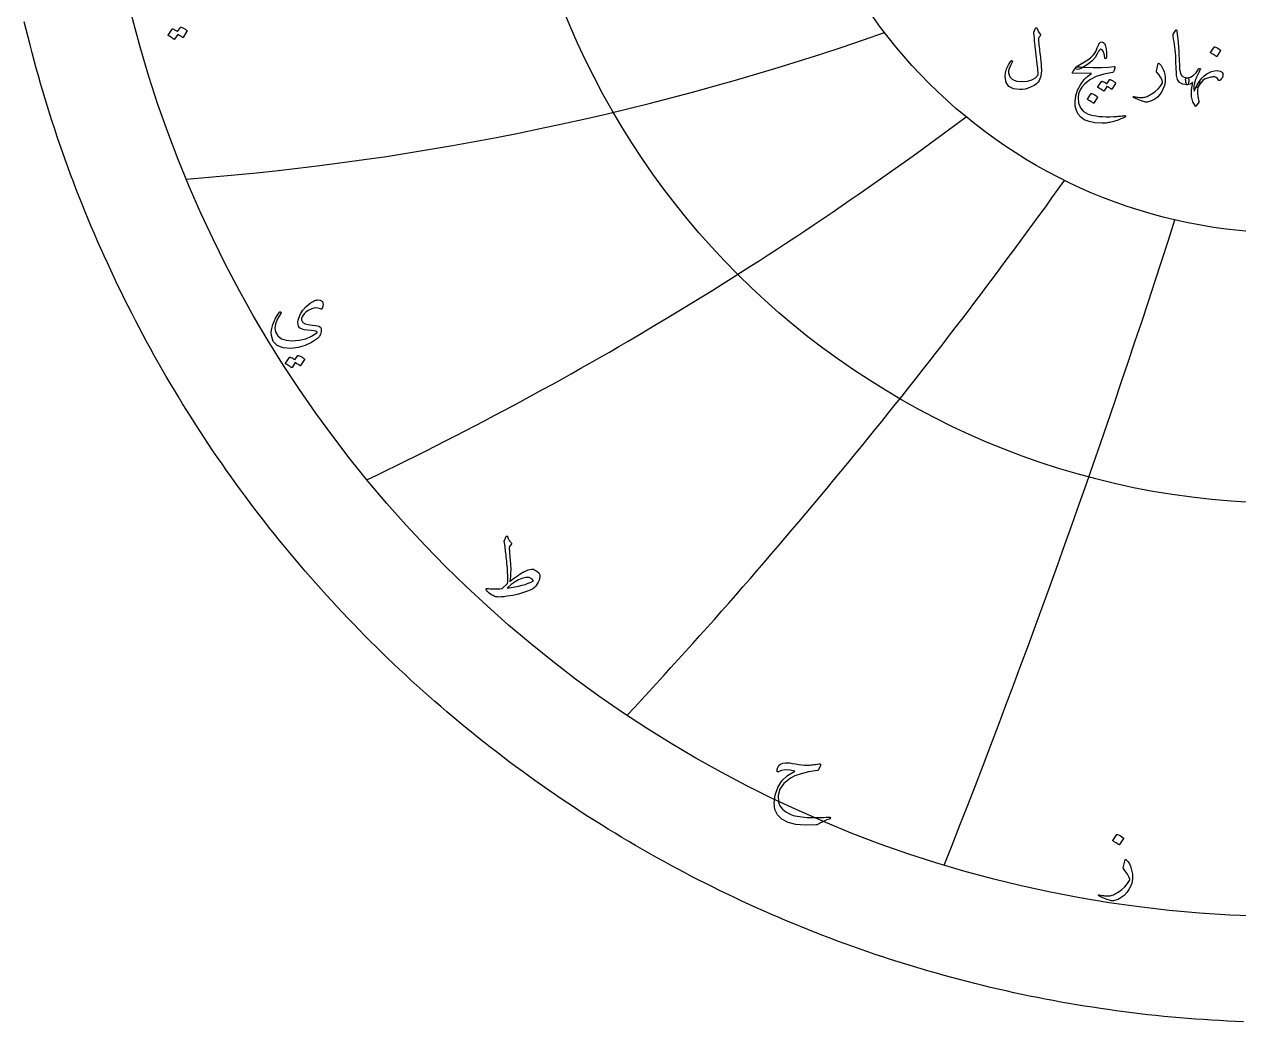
# Model space of a CAD drawing. Header units: millimetres. Extents: x -71 to 71, y -71 to 73.
# Drawn here: x -68.8 to -2.9, y -70.7 to -16.5 of the extents above; entities that cross this region are included whole.
import ezdxf

# ---------------------------------------------------------------- set-up
doc = ezdxf.new("R2010")
doc.units = ezdxf.units.MM
for name, color, linetype in [('CUT_OUTER', 1, 'Continuous'), ('ENGRAVE', 7, 'Continuous'), ('TEXT', 5, 'Continuous')]:
    doc.layers.add(name, color=color, linetype=linetype)

msp = doc.modelspace()

# ---------------------------------------------------------------- linework, layer by layer
at = {"layer": 'CUT_OUTER'}
msp.add_lwpolyline([(-2.6046, -70.7146), (-3.0384, -70.6972), (-3.4722, -70.6773), (-3.9058, -70.6546), (-4.3392, -70.6293), (-4.7725, -70.6014), (-5.2056, -70.5708), (-5.6385, -70.5375), (-6.0712, -70.5016), (-6.5037, -70.463), (-6.9359, -70.4218), (-7.3679, -70.3779), (-7.7996, -70.3313), (-8.231, -70.2822), (-8.6621, -70.2303), (-9.0928, -70.1759), (-9.5233, -70.1187), (-9.9533, -70.059), (-10.383, -69.9966), (-10.8123, -69.9316), (-11.2412, -69.8639), (-11.6697, -69.7936), (-12.0977, -69.7207), (-12.5253, -69.6452), (-12.9524, -69.567), (-13.379, -69.4862), (-13.8051, -69.4028), (-14.2307, -69.3168), (-14.6557, -69.2282), (-15.0802, -69.137), (-15.5042, -69.0431), (-15.9275, -68.9467), (-16.3502, -68.8477), (-16.7724, -68.746), (-17.1939, -68.6418), (-17.6147, -68.535), (-18.0349, -68.4257), (-18.4544, -68.3137), (-18.8733, -68.1992), (-19.2914, -68.0821), (-19.7087, -67.9625), (-20.1254, -67.8403), (-20.5413, -67.7155), (-20.9564, -67.5882), (-21.3707, -67.4583), (-21.7842, -67.3259), (-22.1969, -67.191), (-22.6088, -67.0535), (-23.0198, -66.9135), (-23.4299, -66.771), (-23.8392, -66.626), (-24.2475, -66.4785), (-24.655, -66.3285), (-25.0615, -66.1759), (-25.4671, -66.0209), (-25.8717, -65.8634), (-26.2753, -65.7034), (-26.678, -65.541), (-27.0796, -65.376), (-27.4803, -65.2086), (-27.8799, -65.0388), (-28.2784, -64.8665), (-28.6759, -64.6918), (-29.0723, -64.5146), (-29.4676, -64.335), (-29.8618, -64.153), (-30.2549, -63.9685), (-30.6468, -63.7817), (-31.0376, -63.5925), (-31.4272, -63.4008), (-31.8156, -63.2068), (-32.2029, -63.0104), (-32.5889, -62.8116), (-32.9737, -62.6105), (-33.3572, -62.407), (-33.7395, -62.2011), (-34.1205, -61.9929), (-34.5003, -61.7824), (-34.8787, -61.5695), (-35.2558, -61.3544), (-35.6316, -61.1369), (-36.0061, -60.9171), (-36.3792, -60.695), (-36.7509, -60.4707), (-37.1213, -60.244), (-37.4902, -60.0151), (-37.8578, -59.784), (-38.2239, -59.5505), (-38.5886, -59.3149), (-38.9518, -59.077), (-39.3135, -58.8369), (-39.6738, -58.5945), (-40.0326, -58.35), (-40.3899, -58.1033), (-40.7456, -57.8543), (-41.0998, -57.6032), (-41.4525, -57.35), (-41.8036, -57.0946), (-42.1532, -56.837), (-42.5011, -56.5773), (-42.8475, -56.3154), (-43.1922, -56.0514), (-43.5353, -55.7854), (-43.8768, -55.5172), (-44.2166, -55.2469), (-44.5548, -54.9746), (-44.8913, -54.7002), (-45.226, -54.4237), (-45.5591, -54.1451), (-45.8905, -53.8646), (-46.2201, -53.582), (-46.548, -53.2974), (-46.8742, -53.0108), (-47.1986, -52.7222), (-47.5212, -52.4316), (-47.842, -52.139), (-48.161, -51.8444), (-48.4782, -51.548), (-48.7936, -51.2495), (-49.1072, -50.9492), (-49.4188, -50.6469), (-49.7287, -50.3427), (-50.0366, -50.0366), (-50.3427, -49.7287), (-50.6469, -49.4188), (-50.9492, -49.1072), (-51.2495, -48.7936), (-51.548, -48.4782), (-51.8444, -48.161), (-52.139, -47.842), (-52.4316, -47.5212), (-52.7222, -47.1986), (-53.0108, -46.8742), (-53.2974, -46.548), (-53.582, -46.2201), (-53.8646, -45.8905), (-54.1451, -45.5591), (-54.4237, -45.226), (-54.7002, -44.8913), (-54.9746, -44.5548), (-55.2469, -44.2166), (-55.5172, -43.8768), (-55.7854, -43.5353), (-56.0514, -43.1922), (-56.3154, -42.8475), (-56.5773, -42.5011), (-56.837, -42.1532), (-57.0946, -41.8036), (-57.35, -41.4525), (-57.6032, -41.0998), (-57.8543, -40.7456), (-58.1033, -40.3899), (-58.35, -40.0326), (-58.5945, -39.6738), (-58.8369, -39.3135), (-59.077, -38.9518), (-59.3149, -38.5886), (-59.5505, -38.2239), (-59.784, -37.8578), (-60.0151, -37.4902), (-60.244, -37.1213), (-60.4707, -36.7509), (-60.695, -36.3792), (-60.9171, -36.0061), (-61.1369, -35.6316), (-61.3544, -35.2558), (-61.5695, -34.8787), (-61.7824, -34.5003), (-61.9929, -34.1205), (-62.2011, -33.7395), (-62.407, -33.3572), (-62.6105, -32.9737), (-62.8116, -32.5889), (-63.0104, -32.2029), (-63.2068, -31.8156), (-63.4008, -31.4272), (-63.5925, -31.0376), (-63.7817, -30.6468), (-63.9685, -30.2549), (-64.153, -29.8618), (-64.335, -29.4676), (-64.5146, -29.0723), (-64.6918, -28.6759), (-64.8665, -28.2784), (-65.0388, -27.8799), (-65.2086, -27.4803), (-65.376, -27.0796), (-65.541, -26.678), (-65.7034, -26.2753), (-65.8634, -25.8717), (-66.0209, -25.4671), (-66.1759, -25.0615), (-66.3285, -24.655), (-66.4785, -24.2475), (-66.626, -23.8392), (-66.771, -23.4299), (-66.9135, -23.0198), (-67.0535, -22.6088), (-67.191, -22.1969), (-67.3259, -21.7842), (-67.4583, -21.3707), (-67.5882, -20.9564), (-67.7155, -20.5413), (-67.8403, -20.1254), (-67.9625, -19.7087), (-68.0821, -19.2914), (-68.1992, -18.8733), (-68.3137, -18.4544), (-68.4257, -18.0349), (-68.535, -17.6147), (-68.6418, -17.1939), (-68.746, -16.7724), (-68.8477, -16.3502)], dxfattribs=at)
at = {"layer": 'ENGRAVE'}
for radius in [65, 42.5483, 27.8517]:
    msp.add_circle((0, 0), radius, dxfattribs=at)
for centre, radius, start, end in [((-71.4199, 123.7028), 149.0421, 274.379048, 289.322278), ((-134.5036, 134.5036), 194.9173, 295.617013, 306.824435), ((-246.8799, 142.5362), 288.2302, 316.995063, 324.466678), ((-550.425, 147.4859), 571.4281, 338.471948, 342.207756)]:
    msp.add_arc(centre, radius, start, end, dxfattribs=at)
at = {"layer": 'TEXT'}
for points in [[(-60.3624, -16.6575), (-60.3569, -16.652), (-60.3492, -16.6487), (-60.3393, -16.6476), (-60.3272, -16.6487), (-60.2839, -16.6649), (-60.242, -16.6828), (-60.2014, -16.7023), (-60.1622, -16.7235), (-60.1241, -16.7466), (-60.0869, -16.7719), (-60.0504, -16.7994), (-60.0148, -16.8291), (-60.0079, -16.8382), (-60.0049, -16.8478), (-60.0057, -16.858), (-60.0104, -16.8687), (-60.2216, -17.2031), (-60.2274, -17.2075), (-60.2359, -17.2075), (-60.2472, -17.2031), (-60.2612, -17.1943), (-60.2708, -17.1862), (-60.2865, -17.1751), (-60.3082, -17.1609), (-60.336, -17.1437), (-60.3701, -17.1232), (-60.4108, -17.0992), (-60.4581, -17.0715), (-60.512, -17.0403), (-60.6792, -17.2999), (-60.6869, -17.3079), (-60.6968, -17.3098), (-60.7089, -17.3057), (-60.7232, -17.2955), (-60.7356, -17.2867), (-60.7551, -17.2735), (-60.7818, -17.2559), (-60.8156, -17.2339), (-60.8571, -17.2075), (-60.9069, -17.1767), (-60.9649, -17.1415), (-61.0312, -17.1019), (-61.0381, -17.0953), (-61.0411, -17.0887), (-61.0403, -17.0821), (-61.0356, -17.0755), (-60.82, -16.7543), (-60.8145, -16.7488), (-60.8068, -16.7455), (-60.7969, -16.7444), (-60.7848, -16.7455), (-60.748, -16.7575), (-60.7122, -16.7714), (-60.6776, -16.7872), (-60.644, -16.8049), (-60.6116, -16.8243), (-60.5802, -16.8451), (-60.55, -16.8672), (-60.5208, -16.8907)], [(-13.9054, -16.7105), (-13.8982, -16.6979), (-13.8889, -16.6888), (-13.8775, -16.6834), (-13.8641, -16.6816), (-13.8507, -16.6839), (-13.8394, -16.6909), (-13.8301, -16.7025), (-13.8229, -16.7188), (-13.7845, -16.8134), (-13.7435, -16.8951), (-13.6999, -16.9639), (-13.6538, -17.0199), (-13.6401, -17.04), (-13.6362, -17.0632), (-13.6421, -17.0895), (-13.6579, -17.1189), (-13.6679, -17.1331), (-13.6775, -17.1467), (-13.6865, -17.1599), (-13.695, -17.1725), (-13.703, -17.1844), (-13.7105, -17.1952), (-13.7174, -17.205), (-13.7239, -17.2138), (-13.7347, -17.2297), (-13.7424, -17.2488), (-13.7471, -17.271), (-13.7486, -17.2963), (-13.7437, -17.3675), (-13.7373, -17.4453), (-13.7293, -17.5294), (-13.7198, -17.6201), (-13.7089, -17.7171), (-13.6971, -17.8206), (-13.6842, -17.9306), (-13.6703, -18.047), (-13.6547, -18.1631), (-13.6409, -18.2723), (-13.6289, -18.3746), (-13.6187, -18.4698), (-13.6101, -18.5584), (-13.6027, -18.6405), (-13.5966, -18.7162), (-13.5919, -18.7854), (-13.5865, -18.9903), (-13.6032, -19.1845), (-13.6421, -19.3678), (-13.7033, -19.5403), (-13.7628, -19.6416), (-13.8548, -19.7352), (-13.9794, -19.821), (-14.1364, -19.8991), (-14.3065, -19.9638), (-14.4664, -20.0095), (-14.6159, -20.036), (-14.7551, -20.0435), (-15.1037, -19.9956), (-15.3533, -19.8641), (-15.5038, -19.6491), (-15.5554, -19.3505), (-15.5373, -19.128), (-15.4791, -18.9102), (-15.3806, -18.6969), (-15.2419, -18.4884), (-15.2313, -18.4763), (-15.2202, -18.4688), (-15.2086, -18.4659), (-15.1965, -18.4678), (-15.1836, -18.4727), (-15.1738, -18.4791), (-15.1671, -18.4871), (-15.1635, -18.4966), (-15.1609, -18.5108), (-15.1614, -18.5245), (-15.165, -18.5376), (-15.1718, -18.5503), (-15.2664, -18.7346), (-15.3316, -18.8916), (-15.3674, -19.0213), (-15.3739, -19.1236), (-15.305, -19.3441), (-15.1563, -19.498), (-14.9276, -19.5854), (-14.619, -19.6063), (-14.3408, -19.5761), (-14.1044, -19.5062), (-13.9098, -19.3967), (-13.7569, -19.2474), (-13.7601, -19.1753), (-13.7656, -19.0911), (-13.7735, -18.9949), (-13.7837, -18.8864), (-13.7964, -18.7657), (-13.812, -18.6322), (-13.8305, -18.4862), (-13.8518, -18.3275), (-13.8719, -18.1638), (-13.8909, -18.0027), (-13.909, -17.8441), (-13.926, -17.6881), (-13.9417, -17.5347), (-13.9559, -17.3839), (-13.9685, -17.2357), (-13.9796, -17.09), (-13.9961, -16.9498), (-13.9954, -16.9338), (-13.993, -16.9188), (-13.9892, -16.9049), (-13.9838, -16.892)], [(-6.2865, -16.8095), (-6.2785, -16.7971), (-6.271, -16.7889), (-6.2641, -16.7848), (-6.2576, -16.7848), (-6.2478, -16.7902), (-6.2391, -16.8064), (-6.2313, -16.8335), (-6.2246, -16.8714), (-6.1906, -17.1795), (-6.1628, -17.4643), (-6.1411, -17.726), (-6.1256, -17.9645), (-6.1157, -18.1684), (-6.1065, -18.3512), (-6.0982, -18.5129), (-6.0906, -18.6534), (-6.084, -18.7727), (-6.0787, -18.871), (-6.0747, -18.9481), (-6.072, -19.004), (-6.0354, -19.1716), (-5.9544, -19.2948), (-5.8291, -19.3737), (-5.6595, -19.4083), (-5.6123, -19.4206), (-5.5822, -19.4495), (-5.569, -19.4949), (-5.5729, -19.5568), (-5.5922, -19.6542), (-5.6131, -19.7238), (-5.6355, -19.7656), (-5.6595, -19.7795), (-5.8982, -19.7481), (-6.0741, -19.6537), (-6.187, -19.4964), (-6.237, -19.2763), (-6.2449, -19.1709), (-6.252, -19.0654), (-6.2583, -18.9595), (-6.2638, -18.8534), (-6.2688, -18.7471), (-6.2736, -18.6405), (-6.2781, -18.5336), (-6.2824, -18.4265), (-6.2901, -18.2222), (-6.3009, -18.0382), (-6.3149, -17.8747), (-6.3319, -17.7314), (-6.352, -17.5939), (-6.3752, -17.4473), (-6.4015, -17.2917), (-6.4309, -17.1271), (-6.4347, -17.0975), (-6.434, -17.0704), (-6.4286, -17.0459), (-6.4185, -17.024)], [(-11.7604, -18.8885), (-11.7359, -18.8598), (-11.7078, -18.8313), (-11.6761, -18.803), (-11.6408, -18.7751), (-11.6018, -18.7471), (-11.5593, -18.7189), (-11.5131, -18.6904), (-11.4634, -18.6616), (-11.2427, -18.5312), (-11.0633, -18.4162), (-10.9251, -18.3167), (-10.8281, -18.2326), (-10.7531, -18.1499), (-10.6889, -18.0625), (-10.6355, -17.9704), (-10.593, -17.8738), (-10.5746, -17.8254), (-10.5564, -17.7794), (-10.5385, -17.7357), (-10.5208, -17.6943), (-10.5037, -17.6558), (-10.4873, -17.6206), (-10.4717, -17.5887), (-10.4569, -17.5603), (-10.4241, -17.5115), (-10.3878, -17.4767), (-10.3478, -17.4558), (-10.3042, -17.4489), (-10.2617, -17.4558), (-10.2207, -17.4767), (-10.1813, -17.5115), (-10.1434, -17.5603), (-10.0962, -17.6716), (-10.066, -17.8325), (-10.0529, -18.0429), (-10.0568, -18.3028), (-10.0593, -18.3262), (-10.0671, -18.343), (-10.08, -18.353), (-10.098, -18.3564), (-10.1166, -18.3528), (-10.131, -18.3419), (-10.1413, -18.3239), (-10.1475, -18.2986), (-10.1792, -18.1001), (-10.2248, -17.9583), (-10.2844, -17.8732), (-10.3579, -17.8449), (-10.3767, -17.8482), (-10.396, -17.8583), (-10.4159, -17.875), (-10.4363, -17.8985), (-10.4453, -17.9126), (-10.4558, -17.93), (-10.468, -17.9507), (-10.4816, -17.9748), (-10.4968, -18.0023), (-10.5136, -18.0331), (-10.5319, -18.0672), (-10.5518, -18.1048), (-10.6698, -18.2981), (-10.8302, -18.4781), (-11.0328, -18.6446), (-11.2778, -18.7978), (-11.2803, -18.7993), (-11.2881, -18.8039), (-11.301, -18.8117), (-11.319, -18.8225), (-11.3422, -18.8364), (-11.3706, -18.8534), (-11.4041, -18.8736), (-11.4428, -18.8968), (-11.5245, -18.9334), (-11.6047, -18.9442), (-11.6833, -18.9292), (-11.7604, -18.8885)], [(-4.1869, -17.7253), (-4.1817, -17.7201), (-4.1745, -17.717), (-4.1652, -17.716), (-4.1539, -17.717), (-4.0737, -17.7495), (-3.9982, -17.7892), (-3.9273, -17.8361), (-3.861, -17.8903), (-3.8546, -17.8985), (-3.8517, -17.9068), (-3.8525, -17.915), (-3.8569, -17.9233), (-4.0508, -18.2368), (-4.058, -18.2442), (-4.0672, -18.246), (-4.0786, -18.2422), (-4.092, -18.2326), (-4.1036, -18.2244), (-4.1219, -18.212), (-4.1469, -18.1955), (-4.1786, -18.1749), (-4.2176, -18.1501), (-4.2642, -18.1213), (-4.3186, -18.0883), (-4.3808, -18.0511), (-4.389, -18.0449), (-4.3931, -18.0388), (-4.3931, -18.0326), (-4.389, -18.0264)], [(-11.3149, -18.8184), (-10.7856, -18.8369), (-10.328, -18.839), (-9.942, -18.8246), (-9.6278, -18.7936), (-9.6181, -18.7925), (-9.6097, -18.7931), (-9.6026, -18.7956), (-9.5968, -18.7998), (-9.5926, -18.8056), (-9.5901, -18.8127), (-9.5895, -18.8211), (-9.5906, -18.8308), (-9.5987, -18.8684), (-9.6066, -18.9029), (-9.6142, -18.9344), (-9.6216, -18.9628), (-9.6287, -18.988), (-9.6355, -19.0102), (-9.6421, -19.0293), (-9.6484, -19.0453), (-9.6618, -19.0708), (-9.6773, -19.0896), (-9.6948, -19.1017), (-9.7144, -19.1071), (-10.1908, -19.1935), (-10.6054, -19.3288), (-10.9581, -19.5132), (-11.2489, -19.7465), (-11.3958, -19.9143), (-11.5026, -20.092), (-11.5691, -20.2794), (-11.5954, -20.4766), (-11.5701, -20.7863), (-11.4696, -21.0387), (-11.2937, -21.2338), (-11.0426, -21.3718), (-10.9124, -21.4135), (-10.7693, -21.4481), (-10.6134, -21.4754), (-10.4445, -21.4955), (-10.263, -21.5087), (-10.0691, -21.5151), (-9.8629, -21.5148), (-9.6442, -21.5079), (-9.5665, -21.5035), (-9.4901, -21.4986), (-9.4149, -21.4932), (-9.3411, -21.4873), (-9.269, -21.4808), (-9.1993, -21.4738), (-9.1318, -21.4664), (-9.0668, -21.4584), (-9.0469, -21.4573), (-9.0327, -21.4625), (-9.0242, -21.4738), (-9.0214, -21.4914), (-9.0229, -21.5117), (-9.0276, -21.5275), (-9.0353, -21.5386), (-9.0461, -21.545), (-9.1627, -21.5942), (-9.273, -21.6388), (-9.3772, -21.6788), (-9.4751, -21.7141), (-9.5666, -21.7451), (-9.6515, -21.7719), (-9.7296, -21.7946), (-9.801, -21.8131), (-9.8682, -21.8268), (-9.9335, -21.8389), (-9.9971, -21.8495), (-10.0588, -21.8585), (-10.119, -21.8655), (-10.1779, -21.8698), (-10.2355, -21.8717), (-10.2919, -21.8709), (-10.6765, -21.841), (-10.9973, -21.776), (-11.254, -21.676), (-11.4469, -21.5409), (-11.5884, -21.372), (-11.6872, -21.1748), (-11.7431, -20.9492), (-11.7563, -20.6953), (-11.7158, -20.3802), (-11.6191, -20.0744), (-11.4662, -19.778), (-11.2571, -19.4908), (-11.1754, -19.4039), (-11.0828, -19.3206), (-10.9795, -19.2409), (-10.8652, -19.1649), (-11.8635, -19.1566), (-11.8875, -19.1463), (-11.8975, -19.1278), (-11.8937, -19.1009), (-11.8759, -19.0659), (-11.8424, -19.0148), (-11.8119, -18.9689), (-11.7846, -18.9282), (-11.7604, -18.8926), (-11.7392, -18.8625), (-11.7212, -18.838), (-11.7062, -18.8192), (-11.6944, -18.806), (-11.6676, -18.8037), (-11.5954, -18.805), (-11.4778, -18.8099), (-11.3149, -18.8184)], [(-7.2353, -18.6286), (-7.2329, -18.6212), (-7.2301, -18.6152), (-7.2267, -18.6108), (-7.2229, -18.608), (-7.2113, -18.607), (-7.1971, -18.6121), (-7.1803, -18.6235), (-7.161, -18.641), (-7.0857, -18.7305), (-7.0207, -18.8338), (-6.9661, -18.9512), (-6.9217, -19.0824), (-6.8872, -19.2237), (-6.8661, -19.3629), (-6.8583, -19.5), (-6.864, -19.6351), (-6.9006, -19.813), (-6.9609, -19.9837), (-7.045, -20.1471), (-7.1528, -20.3034), (-7.2817, -20.4449), (-7.4291, -20.5602), (-7.5952, -20.6491), (-7.7797, -20.7118), (-7.8293, -20.7223), (-7.8788, -20.7252), (-7.9283, -20.7203), (-7.9778, -20.7076), (-8.0918, -20.6678), (-8.1948, -20.6308), (-8.2867, -20.5966), (-8.3676, -20.5653), (-8.437, -20.5368), (-8.4949, -20.5112), (-8.5412, -20.4884), (-8.5759, -20.4684), (-8.5831, -20.4622), (-8.5883, -20.456), (-8.5913, -20.4498), (-8.5924, -20.4436), (-8.5916, -20.4356), (-8.5893, -20.4282), (-8.5854, -20.4212), (-8.58, -20.4148), (-8.573, -20.4099), (-8.5645, -20.4075), (-8.5545, -20.4078), (-8.5429, -20.4106), (-8.4722, -20.4296), (-8.4047, -20.4452), (-8.3402, -20.4574), (-8.2789, -20.4663), (-8.2201, -20.4719), (-8.1634, -20.4741), (-8.1087, -20.4729), (-8.0561, -20.4684), (-8.0037, -20.46), (-7.9494, -20.4472), (-7.8933, -20.4301), (-7.8354, -20.4086), (-7.7758, -20.3824), (-7.7143, -20.3513), (-7.651, -20.3154), (-7.5859, -20.2745), (-7.4031, -20.143), (-7.2466, -20.0002), (-7.1164, -19.846), (-7.0125, -19.6805), (-7.0058, -19.6671), (-7.0022, -19.6516), (-7.0017, -19.6341), (-7.0043, -19.6145), (-7.0476, -19.4987), (-7.1156, -19.3701), (-7.2084, -19.2286), (-7.326, -19.0741), (-7.3312, -19.0643), (-7.3343, -19.0556), (-7.3353, -19.0478), (-7.3343, -19.0411)], [(-4.9995, -19.7465), (-5.0449, -19.844), (-5.0779, -19.9466), (-5.0985, -20.0543), (-5.1067, -20.1673), (-5.1031, -20.2848), (-5.0882, -20.4065), (-5.0619, -20.5323), (-5.0243, -20.6623), (-5.0196, -20.6795), (-5.0181, -20.6942), (-5.0196, -20.7063), (-5.0243, -20.7159), (-5.1728, -20.9263), (-5.1864, -20.9415), (-5.1985, -20.95), (-5.2091, -20.9518), (-5.2181, -20.9469), (-5.3594, -20.7048), (-5.4285, -20.4075), (-5.4254, -20.0551), (-5.3501, -19.6475), (-5.4221, -19.7053), (-5.4976, -19.7465), (-5.5767, -19.7713), (-5.6595, -19.7795), (-5.6773, -19.7741), (-5.6935, -19.7578), (-5.7082, -19.7308), (-5.7214, -19.6929), (-5.7289, -19.6701), (-5.7348, -19.647), (-5.7392, -19.6237), (-5.742, -19.6001), (-5.7441, -19.5765), (-5.7461, -19.5531), (-5.7482, -19.5301), (-5.7502, -19.5073), (-5.7477, -19.4655), (-5.7317, -19.4351), (-5.7023, -19.416), (-5.6595, -19.4083), (-5.4911, -19.3706), (-5.3326, -19.2783), (-5.1838, -19.1314), (-5.0449, -18.9298), (-5.0261, -18.9042), (-5.0067, -18.8895), (-4.9869, -18.8857), (-4.9665, -18.8926), (-4.9515, -18.9058), (-4.9438, -18.9205), (-4.9433, -18.9367), (-4.95, -18.9545), (-4.9865, -19.019), (-5.0217, -19.0844), (-5.0556, -19.151), (-5.0882, -19.2185), (-5.1195, -19.2871), (-5.1495, -19.3567), (-5.1783, -19.4273), (-5.2058, -19.499), (-5.2666, -19.6942), (-5.3006, -19.863), (-5.3078, -20.0056), (-5.2882, -20.1219), (-5.2864, -20.1255), (-5.2852, -20.1281), (-5.2844, -20.1296), (-5.2841, -20.1301), (-5.2839, -20.1296), (-5.2831, -20.1281), (-5.2818, -20.1255), (-5.28, -20.1219), (-5.2549, -20.0627), (-5.229, -20.0048), (-5.2023, -19.9482), (-5.1748, -19.8929), (-5.1463, -19.8387), (-5.1165, -19.7852), (-5.0855, -19.7325), (-5.0531, -19.6805), (-5.0297, -19.6444), (-5.0088, -19.6228), (-4.9905, -19.6155), (-4.9748, -19.6228), (-4.967, -19.6382), (-4.9686, -19.664), (-4.9794, -19.7001), (-4.9995, -19.7465)], [(-3.96, -19.5238), (-4.0134, -19.4402), (-4.0827, -19.3835), (-4.1681, -19.3536), (-4.2694, -19.3505), (-4.3269, -19.3579), (-4.3838, -19.3675), (-4.4403, -19.3795), (-4.4962, -19.3938), (-4.5517, -19.411), (-4.6066, -19.4315), (-4.661, -19.4553), (-4.7149, -19.4825), (-4.8072, -19.5444), (-4.8943, -19.631), (-4.9763, -19.7424), (-5.0531, -19.8785), (-5.075, -19.9092), (-5.0954, -19.927), (-5.1142, -19.9319), (-5.1315, -19.9239), (-5.1459, -19.9079), (-5.1521, -19.8888), (-5.1501, -19.8666), (-5.1397, -19.8414), (-5.124, -19.8081), (-5.1098, -19.7785), (-5.0972, -19.7524), (-5.0861, -19.73), (-5.0763, -19.7109), (-5.0676, -19.6949), (-5.0598, -19.6821), (-5.0531, -19.6723), (-4.9925, -19.581), (-4.9304, -19.4969), (-4.8667, -19.4201), (-4.8015, -19.3505), (-4.7347, -19.2879), (-4.6664, -19.2319), (-4.5965, -19.1827), (-4.5251, -19.1401), (-4.3418, -19.0569), (-4.1714, -19.0133), (-4.0139, -19.0094), (-3.8693, -19.0453), (-3.8076, -19.0764), (-3.763, -19.1164), (-3.7354, -19.1651), (-3.7249, -19.2226), (-3.7311, -19.301), (-3.7538, -19.3753), (-3.7929, -19.4454), (-3.8486, -19.5114), (-3.885, -19.54), (-3.9157, -19.5516), (-3.9407, -19.5462), (-3.96, -19.5238)], [(-9.8835, -19.5073), (-9.8783, -19.5021), (-9.8711, -19.499), (-9.8618, -19.498), (-9.8505, -19.499), (-9.8099, -19.5142), (-9.7706, -19.531), (-9.7326, -19.5493), (-9.6958, -19.5691), (-9.6601, -19.5908), (-9.6252, -19.6145), (-9.591, -19.6403), (-9.5576, -19.6681), (-9.5512, -19.6766), (-9.5483, -19.6857), (-9.5491, -19.6952), (-9.5535, -19.7053), (-9.7515, -20.0188), (-9.7569, -20.0229), (-9.7649, -20.0229), (-9.7755, -20.0188), (-9.7886, -20.0105), (-9.7976, -20.0029), (-9.8123, -19.9925), (-9.8327, -19.9792), (-9.8588, -19.9631), (-9.8907, -19.9439), (-9.9289, -19.9213), (-9.9732, -19.8954), (-10.0237, -19.8661), (-10.1805, -20.1095), (-10.1877, -20.117), (-10.197, -20.1188), (-10.2083, -20.1149), (-10.2218, -20.1054), (-10.2334, -20.0971), (-10.2517, -20.0848), (-10.2767, -20.0683), (-10.3084, -20.0476), (-10.3473, -20.0229), (-10.394, -19.994), (-10.4484, -19.961), (-10.5105, -19.9239), (-10.5169, -19.9177), (-10.5198, -19.9115), (-10.519, -19.9053), (-10.5146, -19.8991), (-10.3125, -19.598), (-10.3073, -19.5928), (-10.3001, -19.5898), (-10.2908, -19.5887), (-10.2795, -19.5898), (-10.245, -19.601), (-10.2114, -19.614), (-10.179, -19.6288), (-10.1475, -19.6454), (-10.1171, -19.6636), (-10.0877, -19.6831), (-10.0593, -19.7038), (-10.032, -19.7259)], [(-10.8735, -20.2621), (-10.8683, -20.257), (-10.8611, -20.2539), (-10.8518, -20.2528), (-10.8405, -20.2539), (-10.7603, -20.2864), (-10.6848, -20.3261), (-10.6139, -20.373), (-10.5476, -20.4271), (-10.5412, -20.4354), (-10.5383, -20.4436), (-10.5391, -20.4519), (-10.5435, -20.4601), (-10.7374, -20.7736), (-10.7446, -20.7811), (-10.7539, -20.7829), (-10.7652, -20.779), (-10.7786, -20.7695), (-10.7902, -20.7613), (-10.8085, -20.7489), (-10.8335, -20.7324), (-10.8652, -20.7118), (-10.9042, -20.687), (-10.9508, -20.6581), (-11.0052, -20.6251), (-11.0674, -20.588), (-11.0756, -20.5818), (-11.0798, -20.5756), (-11.0798, -20.5694), (-11.0756, -20.5633)], [(-52.7516, -31.9633), (-52.894, -31.9157), (-53.053, -31.9138), (-53.2284, -31.9575), (-53.4204, -32.0469), (-53.5422, -32.1321), (-53.6437, -32.2339), (-53.7248, -32.3521), (-53.7856, -32.4869), (-53.7916, -32.5138), (-53.7922, -32.5419), (-53.7872, -32.571), (-53.7768, -32.6013), (-53.7069, -32.6953), (-53.5898, -32.7663), (-53.4253, -32.8141), (-53.2136, -32.8389), (-53.0046, -32.8612), (-52.8528, -32.9016), (-52.7582, -32.9602), (-52.7208, -33.0369), (-52.7167, -33.1975), (-52.7483, -33.3405), (-52.8157, -33.4659), (-52.9188, -33.5737), (-53.2463, -33.7973), (-53.5953, -33.962), (-53.9657, -34.0679), (-54.3576, -34.1149), (-54.7855, -34.0852), (-55.1056, -33.9565), (-55.3179, -33.7288), (-55.4224, -33.4021), (-55.4284, -33.2228), (-55.4026, -33.0281), (-55.3448, -32.818), (-55.2552, -32.5925), (-55.224, -32.5298), (-55.1919, -32.4693), (-55.1591, -32.411), (-55.1254, -32.3549), (-55.0906, -32.3007), (-55.0544, -32.2482), (-55.0169, -32.1973), (-54.978, -32.1481), (-54.9571, -32.1277), (-54.9384, -32.1195), (-54.9219, -32.1233), (-54.9076, -32.1393), (-54.8996, -32.1591), (-54.8977, -32.1789), (-54.9018, -32.1987), (-54.912, -32.2185), (-55.0929, -32.51), (-55.2002, -32.7729), (-55.2337, -33.0072), (-55.1936, -33.2129), (-55.0643, -33.4296), (-54.8746, -33.5825), (-54.6243, -33.6716), (-54.3136, -33.6969), (-53.9154, -33.6653), (-53.5568, -33.5836), (-53.2378, -33.4519), (-52.9584, -33.2701), (-52.9416, -33.2547), (-52.9353, -33.2393), (-52.9394, -33.2239), (-52.954, -33.2085), (-53.0131, -33.1799), (-53.1157, -33.1557), (-53.2617, -33.1359), (-53.4512, -33.1205), (-53.644, -33.0968), (-53.7911, -33.0523), (-53.8926, -32.9868), (-53.9484, -32.9005), (-53.9742, -32.799), (-53.9814, -32.6926), (-53.9698, -32.5812), (-53.9396, -32.4649), (-53.8414, -32.2364), (-53.7053, -32.026), (-53.5312, -31.8338), (-53.3192, -31.6597), (-53.2628, -31.6184), (-53.2081, -31.5827), (-53.155, -31.5524), (-53.1036, -31.5277), (-53.0541, -31.5082), (-53.0068, -31.4936), (-52.9617, -31.484), (-52.9188, -31.4793), (-52.751, -31.495), (-52.6482, -31.5684), (-52.6102, -31.6996), (-52.6372, -31.8885), (-52.6575, -31.9394), (-52.6834, -31.9688), (-52.7147, -31.9768), (-52.7516, -31.9633)], [(-53.9836, -34.5021), (-53.9781, -34.4966), (-53.9704, -34.4933), (-53.9605, -34.4922), (-53.9484, -34.4933), (-53.9051, -34.5095), (-53.8631, -34.5274), (-53.8226, -34.5469), (-53.7834, -34.5681), (-53.7453, -34.5912), (-53.708, -34.6165), (-53.6716, -34.644), (-53.636, -34.6737), (-53.6291, -34.6828), (-53.6261, -34.6924), (-53.6269, -34.7026), (-53.6316, -34.7133), (-53.8428, -35.0477), (-53.8486, -35.0521), (-53.8571, -35.0521), (-53.8684, -35.0477), (-53.8824, -35.0389), (-53.892, -35.0308), (-53.9077, -35.0196), (-53.9294, -35.0055), (-53.9572, -34.9883), (-53.9913, -34.9678), (-54.032, -34.9437), (-54.0793, -34.9161), (-54.1332, -34.8849), (-54.3004, -35.1445), (-54.3081, -35.1525), (-54.318, -35.1544), (-54.3301, -35.1503), (-54.3444, -35.1401), (-54.3568, -35.1313), (-54.3763, -35.1181), (-54.403, -35.1005), (-54.4368, -35.0785), (-54.4783, -35.0521), (-54.5281, -35.0213), (-54.5861, -34.9861), (-54.6524, -34.9465), (-54.6593, -34.9399), (-54.6623, -34.9333), (-54.6615, -34.9267), (-54.6568, -34.9201), (-54.4412, -34.5989), (-54.4357, -34.5934), (-54.428, -34.5901), (-54.4181, -34.589), (-54.406, -34.5901), (-54.3691, -34.6021), (-54.3334, -34.6159), (-54.2987, -34.6318), (-54.2652, -34.6495), (-54.2327, -34.6689), (-54.2014, -34.6896), (-54.1711, -34.7118), (-54.142, -34.7353)], [(-42.7648, -44.5549), (-42.7439, -44.5071), (-42.7252, -44.4647), (-42.7087, -44.4279), (-42.6944, -44.3965), (-42.6826, -44.3709), (-42.6735, -44.3514), (-42.6672, -44.3379), (-42.6636, -44.3305), (-42.6562, -44.3209), (-42.6471, -44.314), (-42.6364, -44.3099), (-42.624, -44.3085), (-42.6138, -44.3102), (-42.6053, -44.3151), (-42.5984, -44.3234), (-42.5932, -44.3349), (-42.5701, -44.391), (-42.5492, -44.4405), (-42.5305, -44.4834), (-42.514, -44.5197), (-42.5045, -44.5357), (-42.4937, -44.5527), (-42.4814, -44.5709), (-42.4678, -44.5901), (-42.4526, -44.6105), (-42.4354, -44.6319), (-42.4163, -44.6545), (-42.3952, -44.6781), (-42.382, -44.702), (-42.3776, -44.7254), (-42.382, -44.7482), (-42.3952, -44.7705), (-42.4788, -44.8805), (-42.4901, -44.8984), (-42.4975, -44.9168), (-42.5011, -44.9358), (-42.5008, -44.9553), (-42.4579, -45.4396), (-42.4304, -45.832), (-42.4183, -46.1326), (-42.4216, -46.3413), (-42.4262, -46.4193), (-42.431, -46.4904), (-42.4361, -46.5546), (-42.4414, -46.6119), (-42.4471, -46.6626), (-42.453, -46.7071), (-42.4592, -46.7451), (-42.4656, -46.7769), (-42.334, -46.6763), (-42.2121, -46.5855), (-42.0997, -46.5047), (-41.997, -46.4337), (-41.9042, -46.3724), (-41.8216, -46.3204), (-41.7491, -46.2778), (-41.6868, -46.2445), (-41.576, -46.195), (-41.4723, -46.1565), (-41.3758, -46.129), (-41.2864, -46.1125), (-41.2391, -46.1111), (-41.1896, -46.1202), (-41.1379, -46.1397), (-41.084, -46.1697), (-40.9773, -46.2453), (-40.8992, -46.3182), (-40.8497, -46.3883), (-40.8288, -46.4557), (-40.8302, -46.5308), (-40.8475, -46.6152), (-40.8808, -46.709), (-40.93, -46.8121), (-40.985, -46.9136), (-41.0356, -46.998), (-41.0818, -47.0654), (-41.1236, -47.1157), (-41.2094, -47.1792), (-41.3568, -47.251), (-41.5658, -47.331), (-41.8364, -47.4193), (-41.9873, -47.463), (-42.1406, -47.5018), (-42.2964, -47.5356), (-42.4546, -47.5645), (-42.6148, -47.5887), (-42.7764, -47.6085), (-42.9393, -47.6239), (-43.1036, -47.6349), (-43.1637, -47.6228), (-43.2208, -47.6085), (-43.2748, -47.592), (-43.3258, -47.5733), (-43.3744, -47.5524), (-43.421, -47.5293), (-43.4657, -47.504), (-43.5084, -47.4765), (-43.5835, -47.4215), (-43.6459, -47.3665), (-43.6957, -47.3115), (-43.7328, -47.2565), (-43.7532, -47.2109), (-43.757, -47.1795), (-43.7444, -47.1625), (-43.7152, -47.1597), (-43.6329, -47.1695), (-43.5442, -47.1768), (-43.4492, -47.1816), (-43.3478, -47.1839), (-43.2402, -47.1838), (-43.1262, -47.1812), (-43.0059, -47.1761), (-42.8792, -47.1685), (-42.5888, -46.8825), (-42.5835, -46.7676), (-42.5806, -46.6515), (-42.5802, -46.5344), (-42.5822, -46.4161), (-42.5865, -46.2965), (-42.5927, -46.1752), (-42.6008, -46.0523), (-42.6108, -45.9277), (-42.6221, -45.8044), (-42.6339, -45.6852), (-42.6463, -45.5701), (-42.6592, -45.4591), (-42.6721, -45.352), (-42.6845, -45.2485), (-42.6963, -45.1485), (-42.7076, -45.0521), (-42.7182, -44.9629), (-42.728, -44.8844), (-42.7369, -44.8166), (-42.745, -44.7595), (-42.7523, -44.7129), (-42.7588, -44.6765), (-42.7644, -44.6502), (-42.7692, -44.6341), (-42.7722, -44.616), (-42.7725, -44.5967), (-42.77, -44.5764), (-42.7648, -44.5549)], [(-41.8232, -46.6141), (-41.9934, -46.6848), (-42.1829, -46.7956), (-42.3916, -46.9466), (-42.6196, -47.1377), (-42.3987, -47.1103), (-42.189, -47.0767), (-41.9906, -47.0366), (-41.8034, -46.9903), (-41.6278, -46.9382), (-41.4641, -46.8809), (-41.3121, -46.8183), (-41.172, -46.7505), (-41.2672, -46.6331), (-41.4074, -46.5712), (-41.5928, -46.5649), (-41.8232, -46.6141)], [(-25.5946, -56.7807), (-25.7002, -57.0183), (-25.7098, -57.034), (-25.7211, -57.0458), (-25.734, -57.0538), (-25.7486, -57.0579), (-26.2367, -57.1349), (-26.6451, -57.2295), (-26.9737, -57.3417), (-27.2226, -57.4715), (-27.5715, -57.7561), (-27.7957, -58.0688), (-27.8949, -58.4095), (-27.8694, -58.7783), (-27.7918, -58.9779), (-27.6604, -59.1545), (-27.475, -59.3079), (-27.2358, -59.4383), (-27.0677, -59.4966), (-26.8585, -59.5439), (-26.6079, -59.5802), (-26.3162, -59.6055), (-26.1611, -59.6129), (-26.0082, -59.6176), (-25.8575, -59.6195), (-25.709, -59.6187), (-25.5632, -59.6154), (-25.4208, -59.6099), (-25.2816, -59.6022), (-25.1458, -59.5923), (-25.1139, -59.5901), (-25.0886, -59.5923), (-25.0699, -59.5989), (-25.0578, -59.6099), (-25.0512, -59.6234), (-25.049, -59.6374), (-25.0512, -59.652), (-25.0578, -59.6671), (-25.0626, -59.6752), (-25.0682, -59.6819), (-25.0747, -59.6873), (-25.082, -59.6913), (-25.0898, -59.6947), (-25.0979, -59.6984), (-25.1063, -59.7024), (-25.115, -59.7067), (-25.2417, -59.7471), (-25.3537, -59.7892), (-25.4507, -59.8329), (-25.533, -59.8783), (-25.5856, -59.911), (-25.6336, -59.9388), (-25.6769, -59.9616), (-25.7156, -59.9795), (-25.749, -59.9932), (-25.7766, -60.0037), (-25.7985, -60.0108), (-25.8146, -60.0147), (-26.4163, -60.037), (-26.9278, -59.9938), (-27.3491, -59.8852), (-27.6802, -59.7111), (-27.9194, -59.4724), (-28.0608, -59.1743), (-28.1042, -58.8168), (-28.0498, -58.3999), (-27.9057, -57.98), (-27.6802, -57.6222), (-27.3733, -57.3266), (-26.985, -57.0931), (-27.26, -57.0406), (-27.4998, -57.0282), (-27.7044, -57.056), (-27.8738, -57.1239), (-27.8886, -57.1294), (-27.9024, -57.1327), (-27.915, -57.1338), (-27.9266, -57.1327), (-27.9362, -57.1291), (-27.9431, -57.1228), (-27.9472, -57.1137), (-27.9486, -57.1019), (-27.9425, -57.0472), (-27.9332, -56.993), (-27.9205, -56.9394), (-27.9046, -56.8863), (-27.8485, -56.7832), (-27.7594, -56.707), (-27.6373, -56.6578), (-27.4822, -56.6355), (-27.384, -56.6363), (-27.2611, -56.6476), (-27.1134, -56.6693), (-26.941, -56.7015), (-26.763, -56.7337), (-26.5989, -56.7554), (-26.4484, -56.7667), (-26.3118, -56.7675), (-26.246, -56.7646), (-26.1765, -56.7603), (-26.103, -56.7547), (-26.0258, -56.7477), (-25.9446, -56.739), (-25.8597, -56.7284), (-25.7708, -56.7159), (-25.6782, -56.7015), (-25.6251, -56.6998), (-25.5935, -56.7125), (-25.5833, -56.7394), (-25.5946, -56.7807)], [(-9.4844, -60.5415), (-9.4789, -60.536), (-9.4712, -60.5327), (-9.4613, -60.5316), (-9.4492, -60.5327), (-9.3637, -60.5673), (-9.2831, -60.6097), (-9.2075, -60.6597), (-9.1368, -60.7175), (-9.1299, -60.7263), (-9.1269, -60.7351), (-9.1277, -60.7439), (-9.1324, -60.7527), (-9.3392, -61.0871), (-9.3469, -61.095), (-9.3568, -61.097), (-9.3689, -61.0928), (-9.3832, -61.0827), (-9.3956, -61.0739), (-9.4151, -61.0607), (-9.4418, -61.0431), (-9.4756, -61.0211), (-9.5171, -60.9947), (-9.5669, -60.9639), (-9.6249, -60.9287), (-9.6912, -60.8891), (-9.7, -60.8825), (-9.7044, -60.8759), (-9.7044, -60.8693), (-9.7, -60.8627)], [(-9.0356, -61.9099), (-9.0331, -61.9019), (-9.0301, -61.8956), (-9.0265, -61.8909), (-9.0224, -61.8879), (-9.01, -61.8868), (-8.9949, -61.8923), (-8.977, -61.9044), (-8.9564, -61.9231), (-8.8761, -62.0185), (-8.8068, -62.1288), (-8.7485, -62.2539), (-8.7012, -62.3939), (-8.6644, -62.5446), (-8.6418, -62.6931), (-8.6336, -62.8394), (-8.6396, -62.9835), (-8.6787, -63.1732), (-8.743, -63.3553), (-8.8327, -63.5296), (-8.9476, -63.6963), (-9.0851, -63.8472), (-9.2424, -63.9702), (-9.4195, -64.065), (-9.6164, -64.1319), (-9.6692, -64.1431), (-9.722, -64.1462), (-9.7748, -64.1409), (-9.8276, -64.1275), (-9.9493, -64.085), (-10.0592, -64.0455), (-10.1572, -64.0091), (-10.2434, -63.9757), (-10.3175, -63.9453), (-10.3793, -63.9179), (-10.4286, -63.8936), (-10.4656, -63.8723), (-10.4733, -63.8657), (-10.4788, -63.8591), (-10.4821, -63.8525), (-10.4832, -63.8459), (-10.4824, -63.8373), (-10.4799, -63.8294), (-10.4758, -63.8219), (-10.47, -63.8151), (-10.4626, -63.8098), (-10.4535, -63.8074), (-10.4428, -63.8076), (-10.4304, -63.8107), (-10.3551, -63.8309), (-10.283, -63.8475), (-10.2143, -63.8606), (-10.1488, -63.8701), (-10.0861, -63.876), (-10.0256, -63.8783), (-9.9673, -63.8771), (-9.9112, -63.8723), (-9.8553, -63.8633), (-9.7974, -63.8497), (-9.7376, -63.8314), (-9.6758, -63.8085), (-9.6122, -63.7806), (-9.5466, -63.7474), (-9.4791, -63.7091), (-9.4096, -63.6655), (-9.2146, -63.5252), (-9.0477, -63.3729), (-8.9088, -63.2084), (-8.798, -63.0319), (-8.7909, -63.0176), (-8.787, -63.0011), (-8.7865, -62.9824), (-8.7892, -62.9615), (-8.8354, -62.838), (-8.908, -62.7008), (-9.007, -62.5498), (-9.1324, -62.3851), (-9.1379, -62.3746), (-9.1412, -62.3653), (-9.1423, -62.357), (-9.1412, -62.3499)]]:
    msp.add_lwpolyline(points, close=True, dxfattribs=at)

doc.saveas('drawing.dxf')
